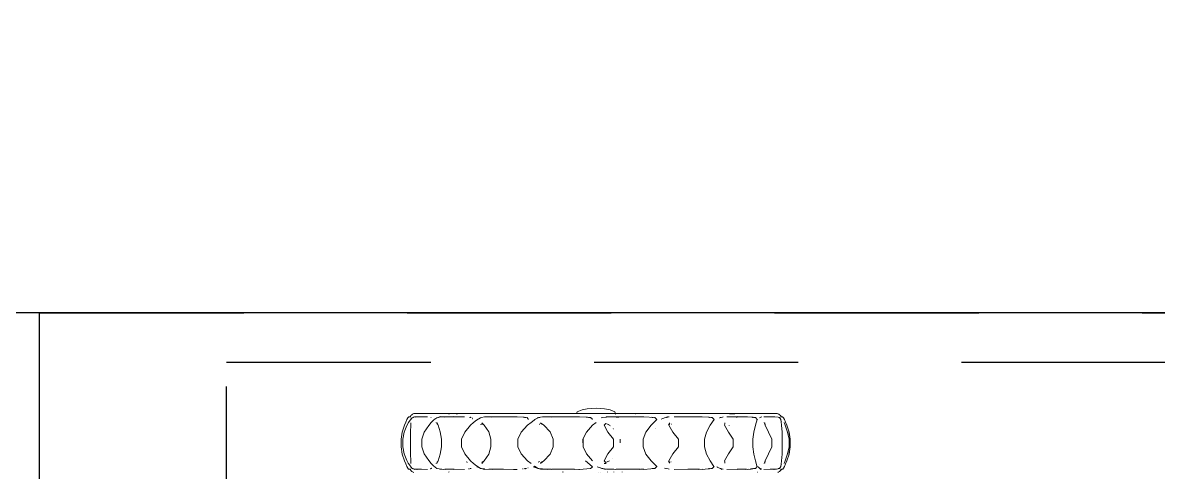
# Model space of a CAD drawing. Header units: metres. Extents: x 167 to 250, y 44 to 219.
# Drawn here: x 213.456 to 214.151, y 102.919 to 103.195 of the extents above; entities that cross this region are included whole.
import ezdxf

# ---------------------------------------------------------------- set-up
doc = ezdxf.new("R2010")
doc.units = ezdxf.units.M
doc.linetypes.add('06-PT1-01$0$HIDDEN2', pattern=[0.1875, 0.125, -0.0625])
doc.layers.add('muros', color=5, linetype='Continuous', lineweight=25)

# ---------------------------------------------------------------- blocks, each defined once
blk = doc.blocks.new('vrefrefrf')
at = {"color": 251, "lineweight": 5, "true_color": 0x636466}
for p, q in [((211.56527, 104.09356), (211.56537, 104.09396)), ((211.56537, 104.09396), (211.56547, 104.09416)), ((211.56547, 104.09416), (211.56587, 104.09446)), ((211.56587, 104.09446), (211.56707, 104.09506)), ((211.56707, 104.09506), (211.56857, 104.09576)), ((211.56857, 104.09576), (211.57047, 104.09656)), ((211.57057, 104.09546), (211.56887, 104.09486)), ((211.57047, 104.09656), (211.57487, 104.09796)), ((211.57487, 104.09696), (211.57057, 104.09546)), ((211.57477, 104.09786), (211.57937, 104.09866)), ((211.57487, 104.09796), (211.57937, 104.09866)), ((211.57937, 104.09806), (211.57487, 104.09696)), ((211.57487, 104.09356), (211.57937, 104.09366)), ((211.57937, 104.09866), (211.58397, 104.09866)), ((211.58397, 104.09806), (211.57937, 104.09806)), ((211.57937, 104.09366), (211.58397, 104.09366)), ((211.58397, 104.09866), (211.58857, 104.09796)), ((211.58397, 104.09866), (211.58857, 104.09786)), ((211.58847, 104.09696), (211.58397, 104.09806)), ((211.58397, 104.09366), (211.58857, 104.09356)), ((211.59287, 104.09546), (211.58847, 104.09696)), ((211.58857, 104.09796), (211.59287, 104.09656)), ((211.59287, 104.09656), (211.59477, 104.09576)), ((211.59447, 104.09486), (211.59287, 104.09546)), ((211.59477, 104.09576), (211.59637, 104.09506)), ((211.59637, 104.09506), (211.59747, 104.09446)), ((211.59747, 104.09446), (211.59797, 104.09416)), ((211.59797, 104.09416), (211.59807, 104.09396)), ((211.59797, 104.09386), (211.59807, 104.09326)), ((211.59807, 104.09326), (211.59807, 104.09396)), ((211.56327, 104.09046), (211.56337, 104.09086)), ((211.56327, 104.06006), (211.56327, 104.09046)), ((211.56337, 104.09086), (211.56347, 104.09116)), ((211.56347, 104.09116), (211.56357, 104.09156)), ((211.56357, 104.09156), (211.56397, 104.09206)), ((211.56397, 104.09206), (211.56447, 104.09256)), ((211.56447, 104.09256), (211.56507, 104.09296)), ((211.56507, 104.09296), (211.56527, 104.09316)), ((211.56527, 104.09356), (211.56527, 104.09316)), ((211.56527, 104.09316), (211.56527, 104.09266)), ((211.56527, 104.08906), (211.56559, 104.09118)), ((211.56528, 104.08872), (211.56527, 104.08906)), ((211.56528, 104.08872), (211.56527, 104.08846)), ((211.56527, 104.08846), (211.56532, 104.08691)), ((211.56532, 104.08691), (211.56527, 104.08676)), ((211.56527, 104.08676), (211.56528, 104.08657)), ((211.56528, 104.08657), (211.56527, 104.08646)), ((211.56532, 104.08691), (211.56535, 104.08741)), ((211.56535, 104.08741), (211.56535, 104.08751)), ((211.56551, 104.09035), (211.56549, 104.09022)), ((211.56559, 104.09118), (211.56567, 104.09156)), ((211.56567, 104.09156), (211.56577, 104.09196)), ((211.56687, 104.09286), (211.56577, 104.09196)), ((211.5685, 104.09304), (211.56687, 104.09286)), ((211.57047, 104.09326), (211.5685, 104.09304)), ((211.56867, 104.09316), (211.5685, 104.09304)), ((211.57487, 104.09356), (211.57047, 104.09326)), ((211.57937, 104.08716), (211.57487, 104.08506)), ((211.58397, 104.08716), (211.57937, 104.08716)), ((211.58847, 104.08506), (211.58397, 104.08716)), ((211.59287, 104.09326), (211.58857, 104.09356)), ((211.59495, 104.09302), (211.59287, 104.09326)), ((211.59495, 104.09302), (211.59477, 104.09316)), ((211.59647, 104.09286), (211.59495, 104.09302)), ((211.59757, 104.09196), (211.59647, 104.09286)), ((211.59757, 104.09196), (211.59767, 104.09156)), ((211.59767, 104.09156), (211.59771, 104.09139)), ((211.59773, 104.0912), (211.59771, 104.09139)), ((211.59777, 104.09116), (211.59773, 104.0912)), ((211.59777, 104.09116), (211.59797, 104.09006)), ((211.59797, 104.08994), (211.59797, 104.09006)), ((211.59797, 104.08994), (211.598, 104.08979)), ((211.59807, 104.08666), (211.59797, 104.08936)), ((211.59804, 104.08972), (211.598, 104.08979)), ((211.59804, 104.08972), (211.59806, 104.08953)), ((211.59817, 104.08846), (211.59806, 104.08953)), ((211.59806, 104.08953), (211.59817, 104.08906)), ((211.59807, 104.09326), (211.59817, 104.09316)), ((211.59807, 104.08666), (211.59807, 104.08606)), ((211.59814, 104.09298), (211.59817, 104.09316)), ((211.59814, 104.09298), (211.59815, 104.09294)), ((211.59815, 104.09294), (211.59817, 104.09286)), ((211.59817, 104.09316), (211.59837, 104.09296)), ((211.59817, 104.09266), (211.59817, 104.09286)), ((211.59837, 104.09296), (211.59887, 104.09256)), ((211.59887, 104.09256), (211.59947, 104.09206)), ((211.59947, 104.09206), (211.59977, 104.09156)), ((211.59977, 104.09156), (211.59997, 104.09116)), ((211.59997, 104.09116), (211.60007, 104.09086)), ((211.56527, 104.08641), (211.56527, 104.08646)), ((211.56527, 104.08636), (211.56527, 104.08641)), ((211.56527, 104.08636), (211.56528, 104.0863)), ((211.56528, 104.0863), (211.56527, 104.08606)), ((211.56527, 104.08606), (211.56527, 104.08226)), ((211.56537, 104.08086), (211.56556, 104.08037)), ((211.56556, 104.08037), (211.56567, 104.07996)), ((211.56587, 104.07956), (211.56567, 104.07996)), ((211.57057, 104.08296), (211.56887, 104.08246)), ((211.56907, 104.08276), (211.57057, 104.08296)), ((211.57487, 104.08506), (211.57057, 104.08296)), ((211.59287, 104.08296), (211.58847, 104.08506)), ((211.59287, 104.08296), (211.59427, 104.08276)), ((211.59447, 104.08246), (211.59287, 104.08296)), ((211.59747, 104.07956), (211.59667, 104.07866)), ((211.59817, 104.08036), (211.59747, 104.07956)), ((211.59747, 104.07956), (211.59767, 104.07996)), ((211.59766, 104.08005), (211.59797, 104.08086)), ((211.59767, 104.07996), (211.59766, 104.08005)), ((211.59817, 104.08226), (211.59807, 104.08606)), ((211.56527, 104.07206), (211.56558, 104.07489)), ((211.56558, 104.07489), (211.5656, 104.07527)), ((211.56558, 104.07489), (211.56564, 104.07514)), ((211.5656, 104.07527), (211.56562, 104.07579)), ((211.56567, 104.07556), (211.5656, 104.07527)), ((211.56567, 104.07626), (211.56562, 104.07579)), ((211.56567, 104.07666), (211.56577, 104.07696)), ((211.56567, 104.07626), (211.56567, 104.07666)), ((211.56567, 104.07626), (211.56572, 104.07631)), ((211.56687, 104.07806), (211.56577, 104.07696)), ((211.56704, 104.078), (211.56687, 104.07806)), ((211.56717, 104.07818), (211.56704, 104.078)), ((211.57047, 104.07696), (211.56704, 104.078)), ((211.57487, 104.07596), (211.57047, 104.07696)), ((211.57487, 104.07596), (211.57937, 104.07526)), ((211.57937, 104.07526), (211.58397, 104.07526)), ((211.58397, 104.07526), (211.58857, 104.07596)), ((211.59287, 104.07696), (211.58857, 104.07596)), ((211.59593, 104.07791), (211.59287, 104.07696)), ((211.59517, 104.07931), (211.59522, 104.07926)), ((211.59631, 104.07801), (211.59593, 104.07791)), ((211.59593, 104.07791), (211.59594, 104.0779)), ((211.59631, 104.07801), (211.59618, 104.07817)), ((211.59647, 104.07806), (211.59631, 104.07801)), ((211.59757, 104.07696), (211.59647, 104.07806)), ((211.59757, 104.07696), (211.59767, 104.07666)), ((211.59768, 104.07634), (211.59762, 104.07639)), ((211.59767, 104.07666), (211.59767, 104.07646)), ((211.59767, 104.07646), (211.5977, 104.0764)), ((211.5977, 104.0764), (211.59768, 104.07634)), ((211.59768, 104.07634), (211.59772, 104.07604)), ((211.59777, 104.07626), (211.59768, 104.07634)), ((211.59772, 104.07537), (211.59768, 104.07581)), ((211.59772, 104.07604), (211.59777, 104.07536)), ((211.59777, 104.07532), (211.59772, 104.07537)), ((211.59777, 104.07536), (211.59772, 104.07537)), ((211.59777, 104.07536), (211.59777, 104.07532)), ((211.59778, 104.07524), (211.59777, 104.07532)), ((211.59777, 104.07486), (211.59782, 104.07463)), ((211.59778, 104.07524), (211.59783, 104.07518)), ((211.59784, 104.07511), (211.59783, 104.07518)), ((211.59788, 104.07505), (211.59784, 104.07511)), ((211.59789, 104.07499), (211.59786, 104.0749)), ((211.59793, 104.07454), (211.59786, 104.0749)), ((211.59789, 104.07499), (211.59788, 104.07505)), ((211.59793, 104.07454), (211.59794, 104.07418)), ((211.59794, 104.07418), (211.59797, 104.07406)), ((211.59799, 104.07389), (211.59797, 104.07406)), ((211.59799, 104.07371), (211.59799, 104.07389)), ((211.59799, 104.07371), (211.59817, 104.07206)), ((211.59807, 104.07238), (211.59806, 104.07242)), ((211.59817, 104.07066), (211.59807, 104.07238)), ((211.59997, 104.07831), (211.59987, 104.07835)), ((211.59997, 104.07831), (211.59988, 104.07817)), ((211.56508, 104.06587), (211.56527, 104.06566)), ((211.56528, 104.07122), (211.56527, 104.07206)), ((211.56528, 104.07122), (211.56527, 104.07066)), ((211.56527, 104.07066), (211.5653, 104.06682)), ((211.5653, 104.06682), (211.56527, 104.06676)), ((211.56527, 104.06676), (211.56527, 104.06636)), ((211.56528, 104.06622), (211.56527, 104.06636)), ((211.56528, 104.06609), (211.56527, 104.06596)), ((211.56527, 104.06596), (211.56527, 104.06566)), ((211.56527, 104.06566), (211.56527, 104.05906)), ((211.56528, 104.06609), (211.56528, 104.06622)), ((211.5653, 104.06682), (211.56535, 104.06795)), ((211.56535, 104.06795), (211.56535, 104.06807)), ((211.56547, 104.0654), (211.56571, 104.0651)), ((211.59807, 104.06616), (211.59797, 104.07136)), ((211.59797, 104.06549), (211.59807, 104.06562)), ((211.59807, 104.06616), (211.59807, 104.06566)), ((211.59807, 104.06566), (211.59836, 104.06599)), ((211.59807, 104.06562), (211.59807, 104.06566)), ((211.59817, 104.05906), (211.59807, 104.06562)), ((211.56327, 104.06006), (211.56332, 104.06064)), ((211.56329, 104.05909), (211.56327, 104.06006)), ((211.56327, 104.05726), (211.56329, 104.05909)), ((211.56332, 104.06402), (211.56333, 104.06405)), ((211.56332, 104.06064), (211.56332, 104.06402)), ((211.57057, 104.05766), (211.57487, 104.06016)), ((211.57072, 104.06049), (211.57077, 104.06046)), ((211.57077, 104.06046), (211.57084, 104.06042)), ((211.57487, 104.06016), (211.57937, 104.06306)), ((211.58397, 104.06306), (211.57937, 104.06306)), ((211.58397, 104.06306), (211.58847, 104.06016)), ((211.58847, 104.06016), (211.59287, 104.05766)), ((211.59347, 104.0585), (211.59347, 104.05832)), ((211.56327, 103.99666), (211.56327, 104.05726)), ((211.56537, 104.05676), (211.56548, 104.05623)), ((211.56548, 104.05623), (211.56567, 104.05506)), ((211.56565, 104.05545), (211.56571, 104.0552)), ((211.56587, 104.05446), (211.56567, 104.05506)), ((211.56576, 104.05495), (211.56587, 104.05446)), ((211.56598, 104.05469), (211.56597, 104.05441)), ((211.56657, 104.05073), (211.56687, 104.05106)), ((211.57047, 104.04866), (211.56687, 104.05106)), ((211.56907, 104.05786), (211.56967, 104.05778)), ((211.56967, 104.05778), (211.56947, 104.05786)), ((211.56967, 104.05778), (211.57057, 104.05766)), ((211.59287, 104.05766), (211.59365, 104.05777)), ((211.59632, 104.05096), (211.59287, 104.04866)), ((211.59387, 104.05786), (211.59365, 104.05777)), ((211.59365, 104.05777), (211.59427, 104.05786)), ((211.59632, 104.05096), (211.5963, 104.05099)), ((211.59647, 104.05106), (211.59632, 104.05096)), ((211.59757, 104.04986), (211.59647, 104.05106)), ((211.59667, 104.05286), (211.59668, 104.05291)), ((211.59668, 104.05291), (211.59679, 104.05309)), ((211.59679, 104.05309), (211.59747, 104.05446)), ((211.59747, 104.05446), (211.59767, 104.05506)), ((211.59764, 104.05527), (211.5978, 104.05601)), ((211.59817, 104.05616), (211.59767, 104.05506)), ((211.59767, 104.05506), (211.5978, 104.05601)), ((211.59797, 104.05676), (211.5978, 104.05601)), ((211.56527, 104.04356), (211.56559, 104.04762)), ((211.56559, 104.04762), (211.56568, 104.04809)), ((211.56561, 104.04809), (211.56559, 104.04762)), ((211.56561, 104.04809), (211.56565, 104.04915)), ((211.56567, 104.04846), (211.56561, 104.04809)), ((211.56567, 104.04946), (211.56565, 104.04915)), ((211.56567, 104.04976), (211.56577, 104.04986)), ((211.56567, 104.04946), (211.56567, 104.04976)), ((211.56567, 104.04946), (211.56575, 104.04955)), ((211.5657, 104.0485), (211.56567, 104.04846)), ((211.5657, 104.04858), (211.5657, 104.0485)), ((211.56657, 104.05073), (211.56577, 104.04986)), ((211.56657, 104.05073), (211.56657, 104.05093)), ((211.57487, 104.04636), (211.57047, 104.04866)), ((211.57487, 104.04636), (211.57937, 104.04506)), ((211.57937, 104.04506), (211.58397, 104.04506)), ((211.58397, 104.04506), (211.58857, 104.04636)), ((211.59287, 104.04866), (211.58857, 104.04636)), ((211.59767, 104.04976), (211.59757, 104.04986)), ((211.59758, 104.04965), (211.59767, 104.04956)), ((211.59767, 104.04846), (211.59766, 104.04853)), ((211.59767, 104.04976), (211.59767, 104.04956)), ((211.59767, 104.04956), (211.5977, 104.04923)), ((211.59767, 104.04846), (211.59767, 104.04835)), ((211.5977, 104.04827), (211.59767, 104.04835)), ((211.5977, 104.04923), (211.59775, 104.04824)), ((211.59775, 104.04824), (211.5977, 104.04827)), ((211.59771, 104.04782), (211.59779, 104.04733)), ((211.59779, 104.04733), (211.59775, 104.04824)), ((211.59779, 104.04733), (211.59817, 104.04356)), ((211.56527, 104.04356), (211.56529, 104.04229)), ((211.56529, 104.04229), (211.56527, 104.04146)), ((211.56527, 104.04146), (211.5653, 104.03592)), ((211.5653, 104.03592), (211.56535, 104.03757)), ((211.56535, 104.03757), (211.56535, 104.03761)), ((211.59807, 104.03486), (211.59797, 104.04196)), ((211.59817, 104.04146), (211.59807, 104.04374)), ((211.5653, 104.03592), (211.56527, 104.03586)), ((211.56527, 104.03586), (211.56527, 104.03566)), ((211.56527, 104.03566), (211.56528, 104.03531)), ((211.56528, 104.03517), (211.56527, 104.03476)), ((211.56527, 104.02606), (211.56527, 104.03476)), ((211.56529, 104.03527), (211.56528, 104.03531)), ((211.56528, 104.03522), (211.56529, 104.03527)), ((211.56528, 104.03517), (211.56528, 104.03522)), ((211.59807, 104.03486), (211.59807, 104.03466)), ((211.59817, 104.02606), (211.59807, 104.03466)), ((211.56537, 104.02306), (211.56565, 104.02137)), ((211.56907, 104.02326), (211.5701, 104.02291)), ((211.5701, 104.02291), (211.56947, 104.02336)), ((211.56997, 104.02436), (211.56997, 104.02426)), ((211.56997, 104.02269), (211.56997, 104.02256)), ((211.57005, 104.02269), (211.57022, 104.02256)), ((211.5701, 104.02291), (211.57057, 104.02276)), ((211.57036, 104.02273), (211.57031, 104.02273)), ((211.57047, 104.02266), (211.57036, 104.02273)), ((211.57057, 104.02276), (211.57487, 104.02526)), ((211.57487, 104.02526), (211.57937, 104.02876)), ((211.57937, 104.02876), (211.58397, 104.02876)), ((211.58397, 104.02876), (211.58847, 104.02526)), ((211.58847, 104.02526), (211.59287, 104.02276)), ((211.59287, 104.02276), (211.59316, 104.02286)), ((211.59299, 104.02274), (211.59287, 104.02266)), ((211.59299, 104.02274), (211.59305, 104.02273)), ((211.59312, 104.02256), (211.5933, 104.0227)), ((211.59387, 104.02336), (211.59316, 104.02286)), ((211.59316, 104.02286), (211.59427, 104.02326)), ((211.59347, 104.02404), (211.59347, 104.02416)), ((211.59347, 104.02256), (211.59347, 104.02268)), ((211.59797, 104.02306), (211.59784, 104.02228)), ((211.56567, 104.02086), (211.56517, 104.02236)), ((211.56565, 104.02137), (211.56572, 104.02097)), ((211.56565, 104.02137), (211.56567, 104.02086)), ((211.56587, 104.02006), (211.56567, 104.02086)), ((211.56667, 104.01786), (211.56587, 104.02006)), ((211.56657, 104.01934), (211.56657, 104.01938)), ((211.59747, 104.02006), (211.59767, 104.02086)), ((211.59763, 104.02104), (211.59784, 104.02228)), ((211.59767, 104.02086), (211.59784, 104.02228)), ((211.56567, 104.01396), (211.56527, 104.00706)), ((211.5656, 104.01181), (211.5657, 104.01247)), ((211.56562, 104.01235), (211.56567, 104.01276)), ((211.56567, 104.01406), (211.56687, 104.01526)), ((211.56567, 104.01396), (211.56567, 104.01406)), ((211.56567, 104.01396), (211.56572, 104.01401)), ((211.56573, 104.01299), (211.56567, 104.01276)), ((211.56687, 104.01526), (211.57047, 104.01176)), ((211.57047, 104.01176), (211.57487, 104.00846)), ((211.57238, 104.01466), (211.57238, 104.01471)), ((211.57241, 104.01464), (211.57241, 104.01469)), ((211.57244, 104.01462), (211.57244, 104.01466)), ((211.57253, 104.01459), (211.57254, 104.01455)), ((211.57256, 104.01453), (211.57255, 104.01458)), ((211.57487, 104.00846), (211.57937, 104.00666)), ((211.58397, 104.00666), (211.58857, 104.00846)), ((211.58857, 104.00846), (211.59287, 104.01176)), ((211.59287, 104.01176), (211.59647, 104.01526)), ((211.59657, 104.01516), (211.59647, 104.01526)), ((211.59652, 104.0151), (211.59657, 104.01516)), ((211.59677, 104.0149), (211.59657, 104.01516)), ((211.59677, 104.0149), (211.59677, 104.01483)), ((211.59767, 104.01406), (211.59677, 104.0149)), ((211.59715, 104.01441), (211.59714, 104.01447)), ((211.5972, 104.01439), (211.59722, 104.01434)), ((211.59762, 104.01401), (211.59767, 104.01396)), ((211.59763, 104.01281), (211.59763, 104.01297)), ((211.59767, 104.01276), (211.59763, 104.01281)), ((211.59764, 104.01276), (211.59763, 104.01281)), ((211.59769, 104.01259), (211.59764, 104.01276)), ((211.59767, 104.01406), (211.59767, 104.01396)), ((211.59767, 104.01396), (211.59768, 104.01381)), ((211.59767, 104.01276), (211.59773, 104.01258)), ((211.59767, 104.01224), (211.59778, 104.01152)), ((211.59768, 104.01381), (211.59773, 104.01258)), ((211.59773, 104.01258), (211.59769, 104.01259)), ((211.59773, 104.01258), (211.59778, 104.01152)), ((211.59778, 104.01152), (211.59817, 104.00706)), ((211.56332, 104.00186), (211.56327, 103.99666)), ((211.56332, 104.00186), (211.56331, 104.00211)), ((211.56529, 104.00552), (211.56527, 104.00706)), ((211.56529, 104.00552), (211.56527, 104.00456)), ((211.5653, 103.99789), (211.56527, 104.00456)), ((211.57937, 104.00666), (211.58397, 104.00666)), ((211.59805, 103.99801), (211.59797, 104.00476)), ((211.59817, 104.00456), (211.59805, 103.99801)), ((211.59815, 104.00515), (211.59808, 104.00706)), ((211.59817, 104.00706), (211.59815, 104.00515)), ((211.59817, 104.00456), (211.59815, 104.00515)), ((211.56327, 103.99666), (211.56327, 103.99386)), ((211.56527, 103.99656), (211.56523, 103.99139)), ((211.56527, 103.99786), (211.5653, 103.99789)), ((211.56527, 103.99656), (211.56527, 103.99786)), ((211.56527, 103.99656), (211.56543, 103.99139)), ((211.5653, 103.99789), (211.56535, 103.99982)), ((211.56535, 103.99982), (211.56535, 103.99986)), ((211.59797, 103.99801), (211.59805, 103.99801)), ((211.59807, 103.99786), (211.59801, 103.99359)), ((211.59805, 103.99801), (211.59807, 103.99786)), ((211.59805, 103.99801), (211.59836, 103.99801)), ((211.56097, 103.98601), (211.56227, 103.98891)), ((211.56327, 103.98936), (211.56227, 103.98891)), ((211.56327, 103.9937), (211.56327, 103.99386)), ((211.56327, 103.99346), (211.56327, 103.9937)), ((211.56327, 103.99333), (211.56327, 103.99346)), ((211.56327, 103.99326), (211.56327, 103.99333)), ((211.56327, 103.98936), (211.56327, 103.99326)), ((211.56329, 103.98937), (211.56327, 103.98936)), ((211.56327, 103.98936), (211.56329, 103.98855)), ((211.56327, 103.98686), (211.56329, 103.98855)), ((211.56364, 103.98953), (211.56347, 103.98945)), ((211.56527, 103.99139), (211.56523, 103.99139)), ((211.56527, 103.98966), (211.56523, 103.99139)), ((211.56527, 103.98716), (211.56527, 103.98966)), ((211.56533, 103.98603), (211.56527, 103.98716)), ((211.56547, 103.99139), (211.56543, 103.99139)), ((211.56543, 103.99139), (211.56547, 103.98986)), ((211.57251, 103.98769), (211.57251, 103.98764)), ((211.57257, 103.9877), (211.57257, 103.98775)), ((211.57287, 103.98806), (211.57287, 103.98801)), ((211.57487, 103.98466), (211.57937, 103.98816)), ((211.5816, 103.99236), (211.57937, 103.99238)), ((211.57937, 103.98816), (211.58397, 103.98816)), ((211.58397, 103.98816), (211.58847, 103.98466)), ((211.59107, 103.9875), (211.59107, 103.98744)), ((211.59801, 103.99359), (211.59797, 103.98986)), ((211.59797, 103.99359), (211.59801, 103.99359)), ((211.59812, 103.98829), (211.59799, 103.9845)), ((211.59801, 103.99359), (211.59826, 103.99358)), ((211.59817, 103.98966), (211.59812, 103.98829)), ((211.59812, 103.98829), (211.59817, 103.98828)), ((211.59977, 103.99356), (211.59997, 103.99355)), ((211.59977, 103.98826), (211.59997, 103.98826)), ((211.55987, 103.97751), (211.56027, 103.98251)), ((211.56027, 103.98251), (211.56097, 103.98601)), ((211.56327, 103.9651), (211.56327, 103.98686)), ((211.56537, 103.98386), (211.56533, 103.98603)), ((211.56537, 103.98386), (211.56542, 103.98349)), ((211.56542, 103.98349), (211.56567, 103.98136)), ((211.56587, 103.98046), (211.56567, 103.98136)), ((211.56947, 103.98326), (211.56997, 103.98441)), ((211.57047, 103.98236), (211.56947, 103.98326)), ((211.56997, 103.98446), (211.57047, 103.98556)), ((211.56997, 103.98509), (211.56997, 103.98496)), ((211.56997, 103.98446), (211.56997, 103.98441)), ((211.56997, 103.98261), (211.56997, 103.98258)), ((211.57027, 103.98246), (211.57035, 103.98237)), ((211.57487, 103.98466), (211.57047, 103.98236)), ((211.57069, 103.98588), (211.57069, 103.98578)), ((211.57077, 103.98586), (211.57077, 103.98596)), ((211.57087, 103.98597), (211.57087, 103.98606)), ((211.57115, 103.98626), (211.57116, 103.98634)), ((211.59287, 103.98236), (211.58847, 103.98466)), ((211.59287, 103.98556), (211.59347, 103.98422)), ((211.59387, 103.98326), (211.59287, 103.98236)), ((211.59287, 103.98226), (211.59307, 103.98246)), ((211.59347, 103.98418), (211.59347, 103.98422)), ((211.59347, 103.98418), (211.59387, 103.98326)), ((211.59347, 103.98266), (211.5935, 103.98262)), ((211.59347, 103.9826), (211.59347, 103.98266)), ((211.59447, 103.98225), (211.59447, 103.98356)), ((211.59667, 103.97796), (211.59747, 103.98046)), ((211.59704, 103.9801), (211.59711, 103.9801)), ((211.59753, 103.9809), (211.59738, 103.98036)), ((211.59747, 103.98046), (211.59753, 103.9809)), ((211.59753, 103.9809), (211.59757, 103.98116)), ((211.59757, 103.98116), (211.59767, 103.98136)), ((211.59761, 103.98141), (211.59797, 103.98386)), ((211.59767, 103.98136), (211.59797, 103.98386)), ((211.59817, 103.98306), (211.59767, 103.98136)), ((211.59799, 103.9845), (211.59797, 103.98386)), ((211.59799, 103.9845), (211.59817, 103.9845)), ((211.59982, 103.98449), (211.59997, 103.98449)), ((211.59991, 103.98005), (211.59997, 103.98004)), ((211.56027, 103.97171), (211.55987, 103.97751)), ((211.56564, 103.97269), (211.56567, 103.97386)), ((211.56564, 103.97269), (211.56574, 103.9729)), ((211.56567, 103.97386), (211.56607, 103.97419)), ((211.56575, 103.97311), (211.56574, 103.9729)), ((211.56593, 103.97375), (211.56592, 103.9737)), ((211.566, 103.97379), (211.56602, 103.97385)), ((211.56609, 103.97424), (211.56607, 103.97419)), ((211.56612, 103.97433), (211.56609, 103.97424)), ((211.56609, 103.97424), (211.56614, 103.97425)), ((211.56612, 103.97433), (211.56617, 103.97438)), ((211.56615, 103.9743), (211.56612, 103.97433)), ((211.56614, 103.97425), (211.56615, 103.9743)), ((211.56615, 103.9743), (211.56617, 103.97438)), ((211.56617, 103.97438), (211.56657, 103.97471)), ((211.56657, 103.97471), (211.56687, 103.97496)), ((211.56657, 103.97461), (211.56657, 103.97471)), ((211.56657, 103.97436), (211.56657, 103.9745)), ((211.57057, 103.97506), (211.56877, 103.97726)), ((211.57487, 103.97116), (211.57057, 103.97506)), ((211.59277, 103.97506), (211.58847, 103.97116)), ((211.59287, 103.97066), (211.59648, 103.97485)), ((211.59648, 103.97485), (211.59657, 103.97496)), ((211.59657, 103.97496), (211.59677, 103.97479)), ((211.59677, 103.9745), (211.59667, 103.97451)), ((211.59667, 103.97451), (211.59667, 103.97445)), ((211.59677, 103.97479), (211.59702, 103.9745)), ((211.59677, 103.97461), (211.59677, 103.97479)), ((211.59677, 103.97436), (211.59677, 103.9745)), ((211.59702, 103.9745), (211.59689, 103.9745)), ((211.59711, 103.9745), (211.59702, 103.9745)), ((211.59702, 103.9745), (211.59767, 103.97386)), ((211.59767, 103.97386), (211.59817, 103.96686)), ((211.59997, 103.97901), (211.59993, 103.97901)), ((211.56027, 103.97171), (211.56097, 103.96851)), ((211.56227, 103.96551), (211.56097, 103.96851)), ((211.56527, 103.96686), (211.56551, 103.9711)), ((211.56528, 103.9653), (211.56527, 103.96686)), ((211.56551, 103.97114), (211.56553, 103.97151)), ((211.56551, 103.9711), (211.56551, 103.97114)), ((211.56553, 103.97151), (211.56554, 103.97156)), ((211.56554, 103.97156), (211.56561, 103.97182)), ((211.56561, 103.97182), (211.56573, 103.9726)), ((211.56563, 103.97253), (211.56561, 103.97182)), ((211.56563, 103.97253), (211.56567, 103.97266)), ((211.56564, 103.97269), (211.56567, 103.97266)), ((211.57937, 103.96906), (211.57487, 103.97116)), ((211.57937, 103.96906), (211.58397, 103.96916)), ((211.57937, 103.96916), (211.58397, 103.96916)), ((211.58847, 103.97116), (211.58397, 103.96916)), ((211.59782, 103.9701), (211.59777, 103.9701)), ((211.59816, 103.96649), (211.59797, 103.96649)), ((211.59816, 103.96649), (211.59813, 103.96364)), ((211.59817, 103.96686), (211.59816, 103.96649)), ((211.5982, 103.96649), (211.59816, 103.96649)), ((211.56327, 103.9651), (211.56227, 103.96551)), ((211.56329, 103.96476), (211.56327, 103.9651)), ((211.56327, 103.96096), (211.5633, 103.96437)), ((211.56327, 103.95076), (211.56327, 103.96096)), ((211.5633, 103.96437), (211.56329, 103.96476)), ((211.56518, 103.96291), (211.56527, 103.96291)), ((211.56528, 103.9653), (211.56527, 103.96436)), ((211.56527, 103.96291), (211.56527, 103.96436)), ((211.56527, 103.95746), (211.56527, 103.96291)), ((211.56527, 103.96291), (211.56531, 103.96291)), ((211.56527, 103.95746), (211.56535, 103.95933)), ((211.59797, 103.96362), (211.59813, 103.96364)), ((211.59797, 103.96352), (211.59813, 103.96352)), ((211.59811, 103.96091), (211.59797, 103.96091)), ((211.59811, 103.96091), (211.59807, 103.95746)), ((211.59813, 103.96352), (211.59811, 103.96091)), ((211.5983, 103.96091), (211.59811, 103.96091)), ((211.59813, 103.96364), (211.59824, 103.96365)), ((211.59813, 103.96364), (211.59813, 103.96352)), ((211.59813, 103.96352), (211.59824, 103.96352)), ((211.5653, 103.95736), (211.56527, 103.95746)), ((211.56527, 103.95616), (211.56527, 103.95746)), ((211.56527, 103.95616), (211.56547, 103.94926)), ((211.56527, 103.94696), (211.56527, 103.95616)), ((211.59797, 103.95721), (211.59807, 103.95721)), ((211.59797, 103.95661), (211.59806, 103.95661)), ((211.59797, 103.95623), (211.59807, 103.95623)), ((211.59797, 103.94926), (211.59807, 103.95616)), ((211.59806, 103.95661), (211.59807, 103.95721)), ((211.59806, 103.95661), (211.59834, 103.95661)), ((211.59807, 103.95623), (211.59806, 103.95661)), ((211.59807, 103.95736), (211.59807, 103.95746)), ((211.59807, 103.95736), (211.59807, 103.95721)), ((211.59807, 103.95721), (211.59836, 103.95721)), ((211.59807, 103.95623), (211.59834, 103.95624)), ((211.59807, 103.95623), (211.59807, 103.95616)), ((211.59807, 103.95616), (211.59817, 103.94946)), ((211.59974, 103.95661), (211.59997, 103.95661)), ((211.59977, 103.95627), (211.59997, 103.95627)), ((211.5633, 103.95041), (211.56327, 103.95076)), ((211.56327, 103.94766), (211.5633, 103.95041)), ((211.56327, 103.86316), (211.56327, 103.94766)), ((211.56533, 103.9459), (211.56527, 103.94696)), ((211.56537, 103.94366), (211.56533, 103.9459)), ((211.56897, 103.94256), (211.57047, 103.94456)), ((211.56947, 103.94246), (211.57047, 103.94456)), ((211.57047, 103.94456), (211.57477, 103.94846)), ((211.57937, 103.95046), (211.57477, 103.94846)), ((211.58397, 103.95046), (211.57937, 103.95046)), ((211.58857, 103.94846), (211.58397, 103.95046)), ((211.58857, 103.94846), (211.59287, 103.94456)), ((211.59287, 103.94456), (211.59387, 103.94246)), ((211.59287, 103.94456), (211.59447, 103.94256)), ((211.59798, 103.94438), (211.598, 103.94454)), ((211.59798, 103.94431), (211.59798, 103.94438)), ((211.59815, 103.94886), (211.598, 103.94461)), ((211.598, 103.94461), (211.59817, 103.94696)), ((211.598, 103.94454), (211.598, 103.94461)), ((211.59817, 103.94946), (211.59815, 103.94886)), ((211.59815, 103.94886), (211.59817, 103.94696)), ((211.56567, 103.94126), (211.56537, 103.94366)), ((211.56564, 103.94199), (211.56576, 103.94116)), ((211.56587, 103.94046), (211.56567, 103.94126)), ((211.56577, 103.94107), (211.56578, 103.94103)), ((211.56657, 103.93979), (211.56587, 103.94106)), ((211.56657, 103.93959), (211.56657, 103.93979)), ((211.56704, 103.93902), (211.56657, 103.93979)), ((211.56704, 103.93902), (211.56701, 103.93899)), ((211.56706, 103.93894), (211.56704, 103.93902)), ((211.56706, 103.93894), (211.56708, 103.93896)), ((211.56737, 103.93846), (211.56706, 103.93894)), ((211.56737, 103.93846), (211.56877, 103.93656)), ((211.56997, 103.94191), (211.56997, 103.94201)), ((211.57003, 103.94193), (211.56999, 103.94189)), ((211.57008, 103.94189), (211.57003, 103.94184)), ((211.59331, 103.94184), (211.59326, 103.94189)), ((211.59337, 103.94191), (211.59332, 103.94195)), ((211.59347, 103.94212), (211.59347, 103.94202)), ((211.59347, 103.94123), (211.59347, 103.94104)), ((211.59387, 103.94128), (211.59398, 103.9412)), ((211.59398, 103.9412), (211.5939, 103.94128)), ((211.59411, 103.94124), (211.59404, 103.9413)), ((211.59617, 103.93866), (211.59757, 103.94106)), ((211.59757, 103.94106), (211.59627, 103.93846)), ((211.59747, 103.94046), (211.59667, 103.93796)), ((211.59747, 103.94046), (211.59767, 103.94126)), ((211.59767, 103.94126), (211.59757, 103.94109)), ((211.59757, 103.94109), (211.59757, 103.94106)), ((211.5976, 103.94134), (211.59791, 103.94335)), ((211.59767, 103.94126), (211.59791, 103.94335)), ((211.59817, 103.94306), (211.59767, 103.94126)), ((211.59791, 103.9434), (211.59793, 103.94362)), ((211.59791, 103.94335), (211.59791, 103.9434)), ((211.59793, 103.94362), (211.59795, 103.94364)), ((211.59797, 103.94376), (211.59795, 103.94364)), ((211.59797, 103.9442), (211.59798, 103.94431)), ((211.59797, 103.94376), (211.59797, 103.9442)), ((211.56551, 103.93172), (211.56527, 103.92796)), ((211.56551, 103.93172), (211.56552, 103.9318)), ((211.56553, 103.93211), (211.56552, 103.9318)), ((211.56553, 103.93211), (211.56555, 103.93225)), ((211.56567, 103.93426), (211.56555, 103.93225)), ((211.56562, 103.93241), (211.56575, 103.9332)), ((211.56563, 103.93289), (211.56567, 103.93316)), ((211.56567, 103.93426), (211.56687, 103.93506)), ((211.56576, 103.93353), (211.56567, 103.93316)), ((211.56657, 103.93424), (211.56657, 103.93438)), ((211.56877, 103.93656), (211.57057, 103.93436)), ((211.57057, 103.93436), (211.57487, 103.93036)), ((211.57487, 103.93036), (211.57937, 103.92826)), ((211.58397, 103.92826), (211.58847, 103.93036)), ((211.58847, 103.93036), (211.59277, 103.93436)), ((211.59277, 103.93436), (211.59457, 103.93656)), ((211.59718, 103.93461), (211.59717, 103.93466)), ((211.59723, 103.93462), (211.59725, 103.93456)), ((211.59758, 103.93352), (211.59757, 103.93363)), ((211.59758, 103.93352), (211.59758, 103.93341)), ((211.59771, 103.93317), (211.59758, 103.93341)), ((211.59771, 103.93302), (211.59758, 103.93341)), ((211.5976, 103.93313), (211.59775, 103.9322)), ((211.59771, 103.93302), (211.59771, 103.93317)), ((211.59771, 103.93302), (211.59773, 103.93269)), ((211.59777, 103.93296), (211.59775, 103.93302)), ((211.59778, 103.93281), (211.59777, 103.93286)), ((211.59787, 103.93163), (211.59789, 103.93145)), ((211.59789, 103.93133), (211.59791, 103.93122)), ((211.56527, 103.91816), (211.56527, 103.92796)), ((211.57937, 103.92826), (211.58397, 103.92826)), ((211.59817, 103.92556), (211.59807, 103.91936)), ((211.59817, 103.92796), (211.59817, 103.92556)), ((211.56527, 103.91816), (211.56547, 103.91206)), ((211.56527, 103.91816), (211.56527, 103.91046)), ((211.59797, 103.91206), (211.59807, 103.91796)), ((211.59807, 103.91936), (211.59807, 103.91796)), ((211.56533, 103.90958), (211.56527, 103.91046)), ((211.56537, 103.90746), (211.56533, 103.90958)), ((211.57047, 103.90726), (211.57477, 103.91006)), ((211.57937, 103.91146), (211.57477, 103.91006)), ((211.58397, 103.91146), (211.57937, 103.91146)), ((211.58857, 103.91006), (211.58397, 103.91146)), ((211.58857, 103.91006), (211.59287, 103.90726)), ((211.59817, 103.91256), (211.59797, 103.90766)), ((211.59797, 103.91206), (211.59797, 103.91006)), ((211.56567, 103.90556), (211.56537, 103.90746)), ((211.56567, 103.90556), (211.56587, 103.90496)), ((211.56737, 103.90246), (211.56587, 103.90496)), ((211.56587, 103.90496), (211.56587, 103.90486)), ((211.56737, 103.90246), (211.56877, 103.90066)), ((211.56897, 103.90576), (211.57047, 103.90726)), ((211.56947, 103.90576), (211.57047, 103.90726)), ((211.5695, 103.90601), (211.56947, 103.90596)), ((211.56947, 103.90576), (211.56947, 103.90596)), ((211.57, 103.90543), (211.56988, 103.90535)), ((211.56997, 103.90546), (211.57, 103.90543)), ((211.57, 103.90543), (211.56997, 103.90526)), ((211.57011, 103.90512), (211.57023, 103.9052)), ((211.59287, 103.90726), (211.59387, 103.90576)), ((211.59287, 103.90726), (211.59447, 103.90576)), ((211.59457, 103.90066), (211.59597, 103.90246)), ((211.59742, 103.90473), (211.59597, 103.90246)), ((211.59667, 103.90266), (211.59742, 103.90473)), ((211.59757, 103.90496), (211.59742, 103.90473)), ((211.59763, 103.90543), (211.59757, 103.90496)), ((211.59763, 103.90543), (211.59765, 103.90546)), ((211.59767, 103.90556), (211.59764, 103.90552)), ((211.59765, 103.90546), (211.59764, 103.90552)), ((211.59817, 103.90716), (211.59767, 103.90556)), ((211.59783, 103.9069), (211.59767, 103.90556)), ((211.59783, 103.9069), (211.59789, 103.90723)), ((211.59797, 103.90746), (211.59789, 103.90723)), ((211.59797, 103.90766), (211.59797, 103.90746)), ((211.56527, 103.88806), (211.56527, 103.89486)), ((211.5655, 103.89777), (211.56552, 103.89784)), ((211.56552, 103.89803), (211.56554, 103.89814)), ((211.5656, 103.89884), (211.56558, 103.89881)), ((211.56558, 103.89876), (211.56558, 103.89881)), ((211.56563, 103.89835), (211.56576, 103.89898)), ((211.56564, 103.8987), (211.56567, 103.89886)), ((211.56574, 103.89911), (211.56565, 103.89896)), ((211.56574, 103.89908), (211.56565, 103.89896)), ((211.56565, 103.89891), (211.56565, 103.89896)), ((211.56565, 103.89891), (211.56567, 103.89886)), ((211.56573, 103.89914), (211.56574, 103.89911)), ((211.56611, 103.89997), (211.56603, 103.89981)), ((211.56606, 103.89982), (211.56611, 103.89997)), ((211.56657, 103.90003), (211.56657, 103.90008)), ((211.56877, 103.90066), (211.57057, 103.89876)), ((211.57057, 103.89876), (211.57487, 103.89516)), ((211.57487, 103.89516), (211.57937, 103.89316)), ((211.58397, 103.89316), (211.58847, 103.89516)), ((211.58847, 103.89516), (211.59277, 103.89876)), ((211.59277, 103.89876), (211.59457, 103.90066)), ((211.59341, 103.89622), (211.59347, 103.89621)), ((211.59347, 103.89621), (211.59347, 103.89627)), ((211.59347, 103.89621), (211.59356, 103.89621)), ((211.59347, 103.89611), (211.59347, 103.89621)), ((211.59361, 103.89626), (211.5935, 103.8963)), ((211.59355, 103.89636), (211.59367, 103.89633)), ((211.59372, 103.89653), (211.59382, 103.89648)), ((211.59757, 103.89898), (211.59774, 103.89822)), ((211.59759, 103.89908), (211.59767, 103.89886)), ((211.59767, 103.89886), (211.59772, 103.89858)), ((211.59784, 103.89789), (211.59787, 103.8977)), ((211.59787, 103.89762), (211.59789, 103.89751)), ((211.59817, 103.89486), (211.59807, 103.88826)), ((211.56336, 103.8906), (211.56336, 103.89022)), ((211.56336, 103.89022), (211.56337, 103.88977)), ((211.5651, 103.88778), (211.56527, 103.88806)), ((211.56527, 103.88806), (211.56537, 103.88825)), ((211.56527, 103.88756), (211.56527, 103.88806)), ((211.56527, 103.88756), (211.56547, 103.88266)), ((211.56527, 103.88196), (211.56527, 103.88756)), ((211.57937, 103.89316), (211.58397, 103.89316)), ((211.59797, 103.88841), (211.59807, 103.88826)), ((211.59807, 103.88786), (211.59797, 103.88266)), ((211.59807, 103.88826), (211.59807, 103.88823)), ((211.59807, 103.88823), (211.59807, 103.88786)), ((211.59807, 103.88823), (211.59834, 103.88778)), ((211.56347, 103.885), (211.56363, 103.88528)), ((211.56532, 103.8814), (211.56527, 103.88196)), ((211.56532, 103.8814), (211.56537, 103.87956)), ((211.57937, 103.88046), (211.57477, 103.87976)), ((211.58397, 103.88046), (211.57937, 103.88046)), ((211.58857, 103.87976), (211.58397, 103.88046)), ((211.59799, 103.8803), (211.598, 103.88045)), ((211.598, 103.88045), (211.59803, 103.88064)), ((211.59817, 103.88336), (211.59803, 103.88075)), ((211.59803, 103.88075), (211.59817, 103.88196)), ((211.59803, 103.88064), (211.59803, 103.88075)), ((211.59977, 103.88534), (211.59997, 103.885)), ((211.56566, 103.8784), (211.56517, 103.87966)), ((211.56566, 103.8784), (211.56537, 103.87956)), ((211.56555, 103.87919), (211.56562, 103.87891)), ((211.56565, 103.87401), (211.56567, 103.87406)), ((211.56565, 103.87401), (211.56571, 103.87403)), ((211.56565, 103.87388), (211.56565, 103.87401)), ((211.56567, 103.87836), (211.56566, 103.8784)), ((211.56575, 103.87826), (211.56567, 103.87836)), ((211.56569, 103.87411), (211.56567, 103.87406)), ((211.56575, 103.87826), (211.56587, 103.87766)), ((211.56635, 103.87699), (211.56587, 103.87766)), ((211.56635, 103.87699), (211.56657, 103.87656)), ((211.56657, 103.87668), (211.56635, 103.87699)), ((211.56657, 103.87668), (211.56657, 103.87656)), ((211.56737, 103.87556), (211.56657, 103.87668)), ((211.56657, 103.87656), (211.56657, 103.87648)), ((211.56657, 103.87648), (211.56667, 103.87626)), ((211.56737, 103.87556), (211.56877, 103.87406)), ((211.57067, 103.87256), (211.56877, 103.87406)), ((211.56902, 103.87721), (211.56892, 103.87718)), ((211.56897, 103.87756), (211.57009, 103.87816)), ((211.56947, 103.87766), (211.57009, 103.87816)), ((211.57009, 103.87816), (211.57047, 103.87836)), ((211.57047, 103.87836), (211.57477, 103.87976)), ((211.58857, 103.87976), (211.59287, 103.87836)), ((211.59457, 103.87406), (211.59267, 103.87256)), ((211.59287, 103.87836), (211.5932, 103.87819)), ((211.5932, 103.87819), (211.59387, 103.87766)), ((211.5932, 103.87819), (211.59447, 103.87756)), ((211.59447, 103.87726), (211.59429, 103.8773)), ((211.59597, 103.87556), (211.59457, 103.87406)), ((211.59677, 103.87656), (211.59597, 103.87556)), ((211.59757, 103.87766), (211.59677, 103.87661)), ((211.59677, 103.87661), (211.59677, 103.87656)), ((211.59677, 103.87656), (211.59677, 103.87646)), ((211.59751, 103.8743), (211.59735, 103.87449)), ((211.59745, 103.87448), (211.59747, 103.87446)), ((211.59747, 103.87446), (211.59751, 103.8743)), ((211.59761, 103.87427), (211.59751, 103.8743)), ((211.59787, 103.87916), (211.59757, 103.87766)), ((211.59763, 103.87403), (211.59769, 103.87398)), ((211.59764, 103.87411), (211.59767, 103.87406)), ((211.59773, 103.87412), (211.59766, 103.87421)), ((211.59767, 103.87406), (211.59769, 103.87398)), ((211.59769, 103.87398), (211.59771, 103.87384)), ((211.59777, 103.87376), (211.5978, 103.87359)), ((211.5978, 103.87359), (211.59784, 103.87356)), ((211.59784, 103.87356), (211.59785, 103.87345)), ((211.59787, 103.87916), (211.59797, 103.87956)), ((211.59797, 103.8802), (211.59799, 103.8803)), ((211.59797, 103.87956), (211.59797, 103.8802)), ((211.56527, 103.87176), (211.56527, 103.86766)), ((211.56527, 103.86766), (211.56529, 103.86759)), ((211.56529, 103.86759), (211.56527, 103.86746)), ((211.56527, 103.86726), (211.56527, 103.86746)), ((211.56527, 103.86726), (211.56547, 103.86456)), ((211.56527, 103.86486), (211.56527, 103.86726)), ((211.57067, 103.87256), (211.57487, 103.86976)), ((211.57487, 103.86976), (211.57937, 103.86826)), ((211.57937, 103.86826), (211.58397, 103.86826)), ((211.58397, 103.86826), (211.58847, 103.86976)), ((211.58847, 103.86976), (211.59267, 103.87256)), ((211.59807, 103.86736), (211.59797, 103.86456)), ((211.59817, 103.87176), (211.59807, 103.86796)), ((211.59807, 103.86796), (211.59807, 103.86736)), ((211.56347, 103.86286), (211.56327, 103.86316)), ((211.56357, 103.86246), (211.56347, 103.86286)), ((211.56397, 103.86196), (211.56357, 103.86246)), ((211.56447, 103.86146), (211.56397, 103.86196)), ((211.56507, 103.86106), (211.56447, 103.86146)), ((211.56527, 103.86086), (211.56507, 103.86106)), ((211.56531, 103.86462), (211.56527, 103.86486)), ((211.56527, 103.86086), (211.56527, 103.86136)), ((211.56527, 103.86036), (211.56527, 103.86086)), ((211.56537, 103.86006), (211.56527, 103.86036)), ((211.56531, 103.86462), (211.56537, 103.86356)), ((211.56537, 103.86356), (211.56557, 103.86306)), ((211.56547, 103.85986), (211.56537, 103.86006)), ((211.56587, 103.85956), (211.56547, 103.85986)), ((211.56558, 103.86296), (211.56557, 103.86306)), ((211.56558, 103.86296), (211.56561, 103.86279)), ((211.56566, 103.86292), (211.56558, 103.86296)), ((211.56567, 103.86286), (211.56566, 103.86292)), ((211.56567, 103.86286), (211.56572, 103.86282)), ((211.56587, 103.86226), (211.56572, 103.86282)), ((211.56737, 103.86086), (211.56587, 103.86226)), ((211.56707, 103.85896), (211.56587, 103.85956)), ((211.56636, 103.86153), (211.56617, 103.86167)), ((211.56737, 103.86086), (211.56877, 103.85986)), ((211.57067, 103.85886), (211.56877, 103.85986)), ((211.56897, 103.86136), (211.5692, 103.86136)), ((211.5692, 103.86136), (211.56907, 103.86126)), ((211.56977, 103.86136), (211.56907, 103.86126)), ((211.5692, 103.86136), (211.56977, 103.86136)), ((211.56977, 103.86136), (211.57047, 103.86136)), ((211.57047, 103.86136), (211.57477, 103.86116)), ((211.57937, 103.86106), (211.57477, 103.86116)), ((211.58397, 103.86106), (211.57937, 103.86106)), ((211.58857, 103.86116), (211.58397, 103.86106)), ((211.58857, 103.86116), (211.59287, 103.86136)), ((211.59427, 103.85966), (211.59267, 103.85886)), ((211.59287, 103.86136), (211.59357, 103.86136)), ((211.59427, 103.86126), (211.59357, 103.86136)), ((211.59357, 103.86136), (211.59413, 103.86136)), ((211.59427, 103.86126), (211.59413, 103.86136)), ((211.59413, 103.86136), (211.59447, 103.86136)), ((211.59457, 103.85986), (211.59427, 103.85966)), ((211.59457, 103.85986), (211.59597, 103.86086)), ((211.59757, 103.86226), (211.59597, 103.86086)), ((211.59747, 103.85956), (211.59637, 103.85896)), ((211.59715, 103.86165), (211.59689, 103.86146)), ((211.59797, 103.85986), (211.59747, 103.85956)), ((211.59772, 103.86271), (211.59757, 103.86226)), ((211.59772, 103.86271), (211.59774, 103.8628)), ((211.59787, 103.86306), (211.59774, 103.8628)), ((211.59787, 103.86306), (211.59797, 103.86356)), ((211.59797, 103.86402), (211.59798, 103.86408)), ((211.59797, 103.86402), (211.59797, 103.8637)), ((211.59817, 103.86396), (211.59797, 103.8637)), ((211.59797, 103.8637), (211.59797, 103.86356)), ((211.59797, 103.86016), (211.59807, 103.86066)), ((211.59807, 103.86006), (211.59797, 103.85986)), ((211.59798, 103.86408), (211.59803, 103.86421)), ((211.59803, 103.86421), (211.59805, 103.86435)), ((211.59817, 103.86556), (211.59805, 103.86435)), ((211.59805, 103.86435), (211.59817, 103.86486)), ((211.59812, 103.86077), (211.59807, 103.86066)), ((211.59812, 103.86077), (211.59807, 103.86006)), ((211.59817, 103.86086), (211.59812, 103.86077)), ((211.59814, 103.86103), (211.59817, 103.86116)), ((211.59817, 103.86086), (211.59814, 103.86103)), ((211.59817, 103.86136), (211.59817, 103.86116)), ((211.59837, 103.86106), (211.59817, 103.86086)), ((211.59887, 103.86146), (211.59837, 103.86106)), ((211.59947, 103.86196), (211.59887, 103.86146)), ((211.59977, 103.86246), (211.59947, 103.86196)), ((211.59997, 103.86286), (211.59977, 103.86246)), ((211.60007, 103.86316), (211.59997, 103.86286)), ((211.56857, 103.85826), (211.56707, 103.85896)), ((211.57047, 103.85736), (211.56857, 103.85826)), ((211.57487, 103.85596), (211.57047, 103.85736)), ((211.57067, 103.85886), (211.57487, 103.85726)), ((211.57487, 103.85726), (211.57937, 103.85646)), ((211.57937, 103.85526), (211.57487, 103.85596)), ((211.57937, 103.85646), (211.58397, 103.85646)), ((211.58397, 103.85526), (211.57937, 103.85526)), ((211.58397, 103.85646), (211.58847, 103.85726)), ((211.58857, 103.85596), (211.58397, 103.85526)), ((211.58847, 103.85726), (211.59267, 103.85886)), ((211.59287, 103.85736), (211.58857, 103.85596)), ((211.59477, 103.85826), (211.59287, 103.85736)), ((211.59637, 103.85896), (211.59477, 103.85826))]:
    blk.add_line(p, q, dxfattribs=at)

msp = doc.modelspace()

# ---------------------------------------------------------------- linework, layer by layer
at = {"color": 6}
msp.add_lwpolyline([(209.97619, 100.33193), (213.46619, 100.33193), (213.46619, 103.0169), (208.95619, 103.0169), (208.95619, 100.33193), (209.07619, 100.33193)], dxfattribs=at)
at = {"layer": 'muros', "color": 242, "true_color": 0xcd2027}
msp.add_lwpolyline([(215.24099, 105.41779), (215.24099, 104.6952), (215.72725, 104.20894), (215.72725, 103.0169), (178.95475, 103.0169), (178.95475, 105.41779), (215.24099, 105.41779)], dxfattribs=at)
at = {"layer": 'muros', "color": 254, "linetype": '06-PT1-01$0$HIDDEN2', "true_color": 0xddb3d4}
msp.add_lwpolyline([(213.46619, 103.0169), (215.72725, 103.0169), (215.72725, 100.45193), (213.46619, 100.45193)], close=True, dxfattribs=at)
at = {"layer": 'muros', "color": 11, "linetype": '06-PT1-01$0$HIDDEN2', "true_color": 0xf27172}
msp.add_lwpolyline([(214.48073, 102.99661), (214.48073, 102.39661), (213.58073, 102.39661), (213.58073, 102.98661), (214.48073, 102.98661)], dxfattribs=at)

# ---------------------------------------------------------------- block references
at = {"layer": 'muros', "color": 114, "true_color": 0x139b48, "xscale": 0.9787065335983018, "yscale": 0.9787065335983018, "zscale": 0.9787065335983018, "rotation": 270}
msp.add_blockref('vrefrefrf', (112.04372, 310.01346), dxfattribs=at)

doc.saveas('drawing.dxf')
